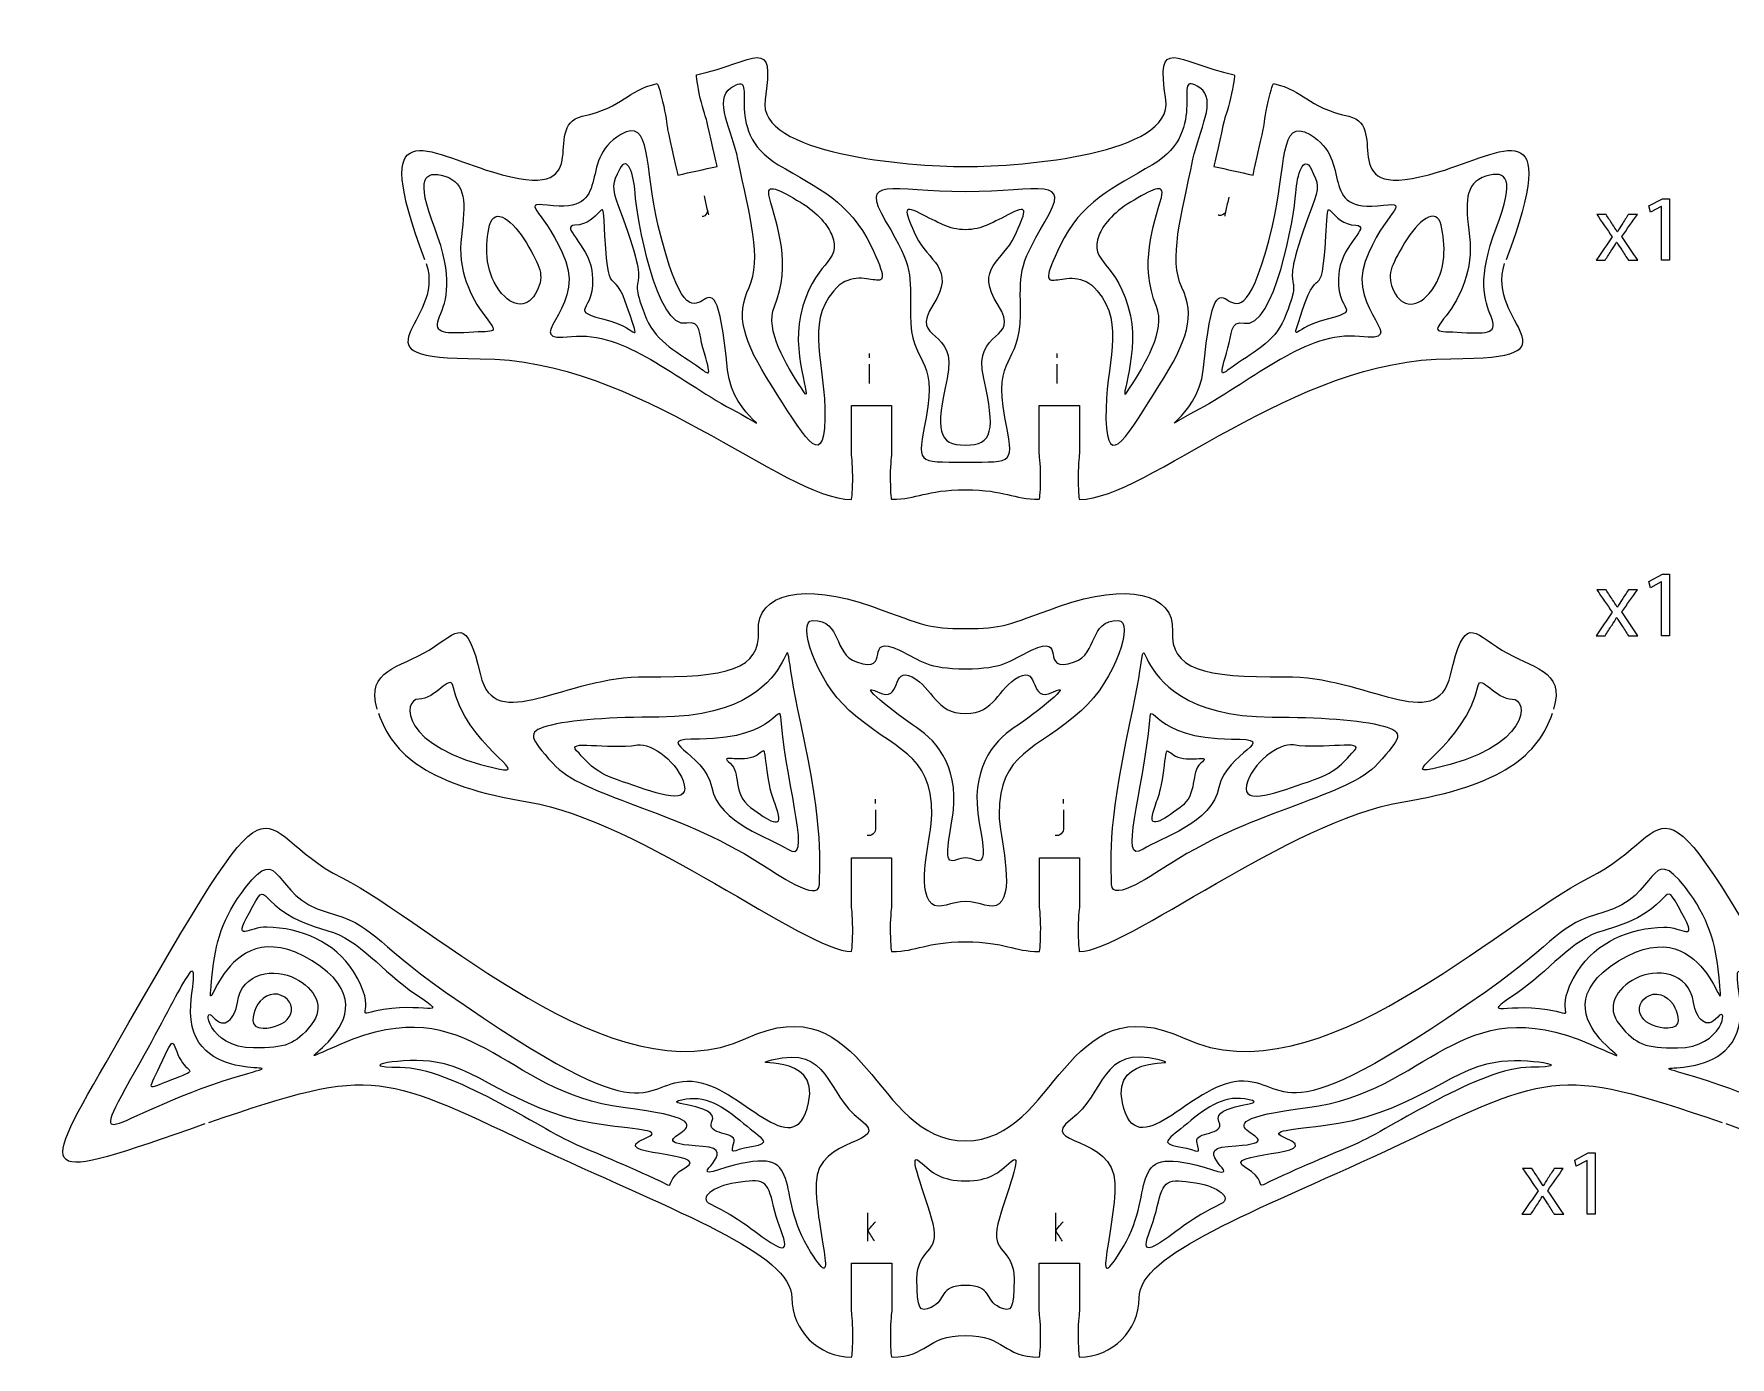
# Model space of a CAD drawing. Extents: x 0 to 1000, y 0 to 600.
# Drawn here: x 483.8 to 610.3, y 292.9 to 391.6 of the extents above; entities that cross this region are included whole.
import ezdxf

# ---------------------------------------------------------------- set-up
doc = ezdxf.new("R2010")
doc.units = 0
doc.header["$MEASUREMENT"] = 0
doc.layers.add('DEFAULT', color=7, linetype='CONTINUOUS')

msp = doc.modelspace()

# ---------------------------------------------------------------- linework, layer by layer
at = {"layer": 'DEFAULT', "color": 250}
for points in [[(605.22, 378.69), (605.2, 378.69), (604.4, 378.26), (604.28, 378.73), (605.29, 379.27), (605.82, 379.27), (605.82, 374.68), (605.22, 374.68)], [(605.22, 350.69), (605.2, 350.69), (604.4, 350.26), (604.28, 350.73), (605.29, 351.27), (605.82, 351.27), (605.82, 346.68), (605.22, 346.68)], [(599.68, 307.53), (599.67, 307.53), (598.87, 307.1), (598.75, 307.57), (599.75, 308.11), (600.28, 308.11), (600.28, 303.52), (599.68, 303.52)]]:
    msp.add_lwpolyline(points, close=True, dxfattribs=at)
for points in [[(546.15, 367.4), (546.15, 367.73)], [(546.15, 365.49), (546.15, 366.94)], [(560.16, 367.4), (560.16, 367.73)], [(560.16, 365.49), (560.16, 366.94)], [(546.61, 334.15), (546.61, 334.48)], [(560.63, 334.15), (560.63, 334.48)], [(546.03, 301.51), (546.03, 303.64)], [(560.04, 301.51), (560.04, 303.64)]]:
    msp.add_lwpolyline(points, dxfattribs=at)
at = {"layer": 'DEFAULT', "color": 1}
for points, knots in [([(512.99, 374.71), (508.75, 386), (513.15, 382.75), (518.02, 381.27), (526.19, 378.78), (521.49, 384.7), (524.72, 385.42), (527.96, 386.15), (527.94, 387.32), (530.32, 387.86), (530.38, 387.86), (530.59, 387.11), (530.8, 386.17), (531.01, 385.22), (531.05, 384.61), (531.09, 384.44), (531.28, 383.59), (531.85, 381.03), (531.85, 381.03), (532.82, 381.25), (533.8, 381.46), (534.78, 381.68), (534.78, 381.68), (534.21, 384.24), (534.01, 385.09), (533.97, 385.26), (533.75, 385.84), (533.53, 386.78), (533.32, 387.73), (533.2, 388.5), (533.25, 388.51), (537.73, 389.51), (539.11, 391.56), (538.36, 386.64), (537.75, 382.61), (548.98, 381.67), (553.31, 381.67), (557.63, 381.67), (568.86, 382.61), (568.25, 386.64), (567.5, 391.56), (568.89, 389.51), (573.36, 388.51), (573.42, 388.5), (573.29, 387.73), (573.08, 386.78), (572.87, 385.84), (572.64, 385.26), (572.6, 385.09), (572.41, 384.24), (571.84, 381.68), (571.84, 381.68), (572.81, 381.46), (573.79, 381.25), (574.76, 381.03), (574.76, 381.03), (575.33, 383.59), (575.52, 384.44), (575.57, 384.61), (575.6, 385.22), (575.81, 386.17), (576.02, 387.11), (576.23, 387.86), (576.29, 387.86), (578.67, 387.32), (578.66, 386.15), (581.9, 385.42), (585.13, 384.7), (580.42, 378.78), (588.6, 381.27), (593.46, 382.75), (597.86, 386), (593.63, 374.71)], [0, 0, 0, 0, 1, 1, 1, 2, 2, 2, 3, 3, 3, 4, 4, 4, 5, 5, 5, 6, 6, 6, 14.501506, 14.501506, 14.501506, 15.501506, 15.501506, 15.501506, 16.501506, 16.501506, 16.501506, 17.501506, 17.501506, 17.501506, 18.501506, 18.501506, 18.501506, 19.501506, 19.501506, 19.501506, 20.501506, 20.501506, 20.501506, 21.501506, 21.501506, 21.501506, 22.501506, 22.501506, 22.501506, 23.501506, 23.501506, 23.501506, 24.501506, 24.501506, 24.501506, 32.993249, 32.993249, 32.993249, 33.993249, 33.993249, 33.993249, 34.993249, 34.993249, 34.993249, 35.993249, 35.993249, 35.993249, 36.993249, 36.993249, 36.993249, 37.993249, 37.993249, 37.993249, 38.993249, 38.993249, 38.993249, 38.993249]), ([(513.09, 374.43), (514.6, 369.95), (506.92, 367.34), (517.1, 367.34), (528.89, 367.35), (539.74, 356.84), (544.8, 356.84), (544.85, 356.84), (544.9, 357.63), (544.9, 358.59), (544.9, 359.56), (544.8, 360.17), (544.8, 360.34), (544.8, 361.22), (544.8, 363.84), (544.8, 363.84), (545.8, 363.84), (546.8, 363.84), (547.8, 363.84), (547.8, 362.68), (547.8, 361.51), (547.8, 360.34), (547.8, 360.17), (547.7, 359.56), (547.7, 358.59), (547.7, 357.63), (547.74, 356.85), (547.8, 356.85), (549.78, 356.85), (550.27, 357.56), (553.3, 357.56), (556.34, 357.56), (556.83, 356.85), (558.81, 356.85), (558.87, 356.85), (558.91, 357.63), (558.91, 358.59), (558.91, 359.56), (558.81, 360.17), (558.81, 360.34), (558.81, 361.51), (558.81, 362.68), (558.81, 363.84), (559.81, 363.84), (560.81, 363.84), (561.81, 363.84), (561.81, 362.68), (561.81, 361.51), (561.81, 360.34), (561.81, 360.17), (561.72, 359.56), (561.71, 358.59), (561.71, 357.63), (561.76, 356.84), (561.81, 356.84), (566.87, 356.84), (577.72, 367.35), (589.51, 367.34), (599.69, 367.34), (592.01, 369.95), (593.52, 374.43)], [0, 0, 0, 0, 1, 1, 1, 2, 2, 2, 3, 3, 3, 4, 4, 4, 5, 5, 5, 13.49, 13.49, 13.49, 23.41, 23.41, 23.41, 24.41, 24.41, 24.41, 25.41, 25.41, 25.41, 26.41, 26.41, 26.41, 27.41, 27.41, 27.41, 28.41, 28.41, 28.41, 29.41, 29.41, 29.41, 39.33, 39.33, 39.33, 47.83, 47.83, 47.83, 57.75, 57.75, 57.75, 58.75, 58.75, 58.75, 59.75, 59.75, 59.75, 60.75, 60.75, 60.75, 61.75, 61.75, 61.75, 61.75]), ([(509.44, 341.19), (508.57, 344.2), (511.1, 344.22), (513.3, 345.61), (515.54, 347.02), (516.07, 348.28), (517.13, 343.75), (518.19, 339.21), (523.43, 343.7), (529.49, 343.62), (535.55, 343.54), (538.04, 344.2), (537.87, 347.02), (537.71, 349.84), (541.27, 350.66), (546.3, 348.87), (550.37, 347.42), (550.48, 347.21), (553.31, 347.21), (556.13, 347.21), (556.25, 347.42), (560.32, 348.87), (565.35, 350.66), (568.92, 349.84), (568.75, 347.02), (568.58, 344.2), (571.07, 343.54), (577.13, 343.62), (583.19, 343.7), (588.43, 339.21), (589.49, 343.75), (590.55, 348.28), (591.08, 347.02), (593.32, 345.61), (595.52, 344.22), (598.06, 344.2), (597.18, 341.19)], [0, 0, 0, 0, 1, 1, 1, 2, 2, 2, 3, 3, 3, 4, 4, 4, 5, 5, 5, 6, 6, 6, 7, 7, 7, 8, 8, 8, 9, 9, 9, 10, 10, 10, 11, 11, 11, 12, 12, 12, 12]), ([(509.53, 340.9), (510.56, 337.82), (513.23, 335.49), (520.77, 334.26), (529.07, 332.91), (541.4, 323.12), (544.8, 323.12), (544.85, 323.12), (544.9, 323.9), (544.9, 324.87), (544.9, 325.84), (544.8, 326.45), (544.8, 326.62), (544.8, 327.79), (544.8, 328.96), (544.8, 330.12), (545.8, 330.12), (546.8, 330.12), (547.8, 330.12), (547.8, 328.96), (547.8, 327.79), (547.8, 326.62), (547.8, 326.45), (547.7, 325.84), (547.7, 324.87), (547.7, 323.9), (547.75, 323.12), (547.8, 323.12), (549.78, 323.12), (550.26, 323.84), (553.31, 323.84), (556.35, 323.84), (556.84, 323.12), (558.82, 323.12), (558.87, 323.12), (558.92, 323.9), (558.92, 324.87), (558.92, 325.84), (558.82, 326.45), (558.82, 326.62), (558.82, 327.79), (558.82, 328.96), (558.82, 330.12), (559.82, 330.12), (560.82, 330.12), (561.82, 330.12), (561.82, 328.96), (561.82, 327.79), (561.82, 326.62), (561.82, 326.45), (561.72, 325.84), (561.72, 324.87), (561.72, 323.9), (561.76, 323.12), (561.82, 323.12), (565.22, 323.12), (577.55, 332.91), (585.85, 334.26), (593.39, 335.49), (596.06, 337.82), (597.09, 340.9)], [0, 0, 0, 0, 1, 1, 1, 2, 2, 2, 3, 3, 3, 4, 4, 4, 13.93, 13.93, 13.93, 22.43, 22.43, 22.43, 32.36, 32.36, 32.36, 33.36, 33.36, 33.36, 34.36, 34.36, 34.36, 35.36, 35.36, 35.36, 36.36, 36.36, 36.36, 37.36, 37.36, 37.36, 38.36, 38.36, 38.36, 48.29, 48.29, 48.29, 56.79, 56.79, 56.79, 66.72, 66.72, 66.72, 67.72, 67.72, 67.72, 68.72, 68.72, 68.72, 69.72, 69.72, 69.72, 70.72, 70.72, 70.72, 70.72]), ([(496.58, 310.26), (483.83, 305.82), (483.99, 305.77), (489.73, 315.76), (502.9, 338.71), (499.51, 332.27), (506.81, 328.61), (513.55, 325.24), (527.08, 312.03), (536.93, 316.63), (545.96, 320.85), (546.43, 309), (553.31, 309), (560.19, 309), (560.66, 320.85), (569.68, 316.63), (579.54, 312.03), (593.08, 325.24), (599.81, 328.61), (607.11, 332.27), (603.72, 338.71), (616.9, 315.76), (622.63, 305.77), (622.79, 305.82), (610.04, 310.26)], [0, 0, 0, 0, 1, 1, 1, 2, 2, 2, 3, 3, 3, 4, 4, 4, 5, 5, 5, 6, 6, 6, 7, 7, 7, 8, 8, 8, 8]), ([(496.87, 310.36), (509.51, 314.76), (509.74, 313.96), (521.99, 308.24), (531.75, 303.68), (540.36, 300.59), (540.36, 297.29), (540.36, 294.85), (542.35, 292.87), (544.81, 292.87), (544.86, 292.87), (544.91, 293.65), (544.91, 294.62), (544.91, 295.59), (544.81, 296.2), (544.81, 296.37), (544.81, 297.54), (544.81, 298.7), (544.81, 299.87), (545.81, 299.87), (546.81, 299.87), (547.81, 299.87), (547.81, 298.7), (547.81, 297.54), (547.81, 296.37), (547.81, 296.2), (547.71, 295.59), (547.71, 294.62), (547.71, 293.65), (547.75, 292.87), (547.81, 292.87), (550.56, 292.87), (550.27, 294.47), (553.31, 294.47), (556.35, 294.47), (556.06, 292.87), (558.81, 292.87), (558.87, 292.87), (558.91, 293.65), (558.91, 294.62), (558.91, 295.59), (558.81, 296.2), (558.81, 296.37), (558.81, 297.54), (558.81, 298.7), (558.81, 299.87), (559.81, 299.87), (560.81, 299.87), (561.81, 299.87), (561.81, 298.7), (561.81, 297.54), (561.81, 296.37), (561.81, 296.2), (561.71, 295.59), (561.71, 294.62), (561.71, 293.65), (561.76, 292.87), (561.81, 292.87), (564.27, 292.87), (566.26, 294.85), (566.26, 297.29), (566.26, 300.59), (574.87, 303.68), (584.63, 308.24), (596.88, 313.96), (597.11, 314.76), (609.75, 310.36)], [0, 0, 0, 0, 1, 1, 1, 2, 2, 2, 3, 3, 3, 4, 4, 4, 5, 5, 5, 14.92, 14.92, 14.92, 23.43, 23.43, 23.43, 33.35, 33.35, 33.35, 34.35, 34.35, 34.35, 35.35, 35.35, 35.35, 36.35, 36.35, 36.35, 37.35, 37.35, 37.35, 38.35, 38.35, 38.35, 39.35, 39.35, 39.35, 49.27, 49.27, 49.27, 57.78, 57.78, 57.78, 67.7, 67.7, 67.7, 68.7, 68.7, 68.7, 69.7, 69.7, 69.7, 70.7, 70.7, 70.7, 71.7, 71.7, 71.7, 72.7, 72.7, 72.7, 72.7])]:
    msp.add_open_spline(points, degree=3, knots=knots, dxfattribs=at)
at = {"layer": 'DEFAULT', "color": 5}
for points, knots in [([(536.34, 382.21), (537.21, 377.98), (538.16, 374.73), (537.17, 372.66), (536.17, 370.58), (536.67, 368.74), (538.87, 365.31), (541.07, 361.87), (542.75, 358.71), (542.82, 362.86), (542.9, 367.02), (541.32, 369.84), (543.48, 372.41), (545.64, 374.98), (548.6, 370.85), (546.24, 375.79), (544.71, 378.99), (542.31, 380.08), (539.35, 381.81), (534.92, 384.39), (538.16, 389.09), (535.82, 387.54), (534.5, 386.66), (535.89, 384.38), (536.34, 382.21)], [0, 0, 0, 0, 1, 1, 1, 2, 2, 2, 3, 3, 3, 4, 4, 4, 5, 5, 5, 6, 6, 6, 7, 7, 7, 8, 8, 8, 8]), ([(570.28, 382.21), (569.4, 377.98), (568.45, 374.73), (569.45, 372.66), (570.44, 370.58), (569.94, 368.74), (567.74, 365.31), (565.54, 361.87), (563.87, 358.71), (563.79, 362.86), (563.72, 367.02), (565.3, 369.84), (563.14, 372.41), (560.98, 374.98), (558.01, 370.85), (560.37, 375.79), (561.9, 378.99), (564.3, 380.08), (567.27, 381.81), (571.7, 384.39), (568.45, 389.09), (570.79, 387.54), (572.11, 386.66), (570.73, 384.38), (570.28, 382.21)], [0, 0, 0, 0, 1, 1, 1, 2, 2, 2, 3, 3, 3, 4, 4, 4, 5, 5, 5, 6, 6, 6, 7, 7, 7, 8, 8, 8, 8]), ([(535.57, 366.49), (535.94, 362.85), (540.05, 361.33), (535.88, 363.57), (531.71, 365.81), (527.91, 369.42), (523.93, 368.99), (519.94, 368.55), (524.86, 370.92), (523.49, 374.6), (522.12, 378.27), (519.94, 379.05), (522.13, 378.78), (527.22, 378.15), (524.24, 382.13), (527.6, 384.06), (529.94, 385.41), (529.33, 381.66), (530.4, 377.24), (533.5, 364.48), (534.32, 378.72), (535.57, 366.49)], [0, 0, 0, 0, 1, 1, 1, 2, 2, 2, 3, 3, 3, 4, 4, 4, 5, 5, 5, 6, 6, 6, 7, 7, 7, 7]), ([(571.04, 366.49), (570.67, 362.85), (566.56, 361.33), (570.73, 363.57), (574.9, 365.81), (578.7, 369.42), (582.69, 368.99), (586.67, 368.55), (581.76, 370.92), (583.13, 374.6), (584.5, 378.27), (586.67, 379.05), (584.49, 378.78), (579.39, 378.15), (582.37, 382.13), (579.01, 384.06), (576.67, 385.41), (577.28, 381.66), (576.21, 377.24), (573.12, 364.48), (572.3, 378.72), (571.04, 366.49)], [0, 0, 0, 0, 1, 1, 1, 2, 2, 2, 3, 3, 3, 4, 4, 4, 5, 5, 5, 6, 6, 6, 7, 7, 7, 7]), ([(514.48, 380.95), (512.93, 381.42), (512.29, 380.81), (513.72, 377.08), (515.15, 373.34), (514.59, 371.66), (514.09, 370.48), (513.59, 369.3), (514.22, 369.17), (516.27, 369.3), (518.33, 369.42), (518.51, 369.17), (517.45, 370.54), (516.4, 371.91), (515.4, 373.97), (515.71, 376.46), (516.02, 378.95), (516.1, 380.45), (514.48, 380.95)], [0, 0, 0, 0, 1, 1, 1, 2, 2, 2, 3, 3, 3, 4, 4, 4, 5, 5, 5, 6, 6, 6, 6]), ([(553.31, 379.79), (558.9, 379.79), (561.31, 381.04), (559.24, 377.56), (557.16, 374.07), (557.41, 373.74), (557.41, 370.59), (557.41, 366.83), (555.33, 367.63), (556.25, 362.95), (556.93, 359.44), (557.01, 359.63), (553.31, 359.63), (549.61, 359.63), (549.68, 359.44), (550.37, 362.95), (551.28, 367.63), (549.2, 366.83), (549.2, 370.59), (549.2, 373.74), (549.45, 374.07), (547.38, 377.56), (545.3, 381.04), (547.71, 379.79), (553.31, 379.79)], [0, 0, 0, 0, 1, 1, 1, 2, 2, 2, 3, 3, 3, 4, 4, 4, 5, 5, 5, 6, 6, 6, 7, 7, 7, 8, 8, 8, 8]), ([(592.13, 380.95), (593.68, 381.42), (594.33, 380.81), (592.9, 377.08), (591.46, 373.34), (592.02, 371.66), (592.52, 370.48), (593.02, 369.3), (592.4, 369.17), (590.34, 369.3), (588.29, 369.42), (588.1, 369.17), (589.16, 370.54), (590.22, 371.91), (591.21, 373.97), (590.9, 376.46), (590.59, 378.95), (590.51, 380.45), (592.13, 380.95)], [0, 0, 0, 0, 1, 1, 1, 2, 2, 2, 3, 3, 3, 4, 4, 4, 5, 5, 5, 6, 6, 6, 6]), ([(541.03, 340.15), (542.82, 332), (542.41, 329.57), (542.41, 328.11), (542.41, 326.71), (539.15, 328.96), (538, 329.69), (531.57, 333.8), (524.77, 334.64), (522.52, 337.16), (520.82, 339.07), (520.55, 339.48), (522.11, 339.93), (523.78, 340.41), (527.04, 340.61), (530.44, 340.61), (543.4, 340.61), (538.5, 351.69), (541.03, 340.15)], [0, 0, 0, 0, 1, 1, 1, 2, 2, 2, 3, 3, 3, 4, 4, 4, 5, 5, 5, 6, 6, 6, 6]), ([(565.58, 340.15), (563.8, 332), (564.21, 329.57), (564.21, 328.11), (564.21, 326.71), (567.47, 328.96), (568.62, 329.69), (575.05, 333.8), (581.85, 334.64), (584.1, 337.16), (585.8, 339.07), (586.06, 339.48), (584.5, 339.93), (582.83, 340.41), (579.57, 340.61), (576.18, 340.61), (563.22, 340.61), (568.12, 351.69), (565.58, 340.15)], [0, 0, 0, 0, 1, 1, 1, 2, 2, 2, 3, 3, 3, 4, 4, 4, 5, 5, 5, 6, 6, 6, 6]), ([(553.31, 326.84), (554.34, 326.84), (555.31, 326.23), (555.82, 326.67), (557.04, 327.72), (555.82, 331.73), (555.82, 333.34), (555.82, 338.04), (558.59, 338.06), (561.97, 341.11), (564.51, 343.39), (565.92, 347.81), (564.71, 347.81), (562.45, 347.81), (563.24, 345.34), (561.43, 344.72), (558.65, 343.76), (561.04, 346.93), (558.24, 345.59), (556.59, 344.8), (556.15, 344.21), (553.31, 344.21), (550.46, 344.21), (550.03, 344.8), (548.38, 345.59), (545.57, 346.93), (547.96, 343.76), (545.18, 344.72), (543.38, 345.34), (544.17, 347.81), (541.9, 347.81), (540.7, 347.81), (542.11, 343.39), (544.64, 341.11), (548.02, 338.06), (550.8, 338.04), (550.8, 333.34), (550.8, 331.73), (549.57, 327.72), (550.8, 326.67), (551.31, 326.23), (552.28, 326.84), (553.31, 326.84)], [1, 1, 1, 1, 2, 2, 2, 3, 3, 3, 4, 4, 4, 5, 5, 5, 6, 6, 6, 7, 7, 7, 8, 8, 8, 9, 9, 9, 10, 10, 10, 11, 11, 11, 12, 12, 12, 13, 13, 13, 14, 14, 14, 15, 15, 15, 15]), ([(518.45, 336.75), (511.04, 338.33), (511.3, 341.95), (512.53, 341.95), (513.77, 341.95), (514.88, 343.82), (515.07, 342.97), (516.03, 338.49), (521.11, 336.18), (518.45, 336.75)], [0, 0, 0, 0, 1, 1, 1, 2, 2, 2, 3, 3, 3, 3]), ([(588.16, 336.75), (595.57, 338.33), (595.32, 341.95), (594.09, 341.95), (592.84, 341.95), (591.73, 343.82), (591.55, 342.97), (590.59, 338.49), (585.51, 336.18), (588.16, 336.75)], [0, 0, 0, 0, 1, 1, 1, 2, 2, 2, 3, 3, 3, 3]), ([(506.72, 316.21), (516.52, 320.47), (518.77, 312.59), (527.79, 311.48), (538.25, 310.2), (527.14, 308.98), (533.71, 308.58), (536.69, 308.39), (532.32, 306.02), (534.89, 306.84), (541.71, 309.01), (538.94, 305.47), (541.53, 301.11), (544.13, 296.75), (542.11, 302.23), (542.17, 305.84), (542.23, 309.45), (548, 308.7), (545.47, 310.57), (542.85, 312.51), (543.23, 316.19), (538.87, 315.03), (536.69, 314.45), (542.49, 315.71), (541.61, 311.84), (540.51, 306.96), (536.52, 313.24), (532.92, 313.44), (528.88, 313.65), (530.61, 308.79), (514.53, 320.1), (508.87, 324.08), (509.27, 325.09), (505.69, 326.05), (501.52, 327.18), (502.36, 331.42), (499.61, 327.89), (497.88, 325.68), (497.35, 323.7), (497.12, 321.38), (496.58, 315.93), (497.58, 326.74), (504.59, 322.42), (511.82, 317.97), (500.37, 313.45), (506.72, 316.21)], [1, 1, 1, 1, 2, 2, 2, 3, 3, 3, 4, 4, 4, 5, 5, 5, 6, 6, 6, 7, 7, 7, 8, 8, 8, 9, 9, 9, 10, 10, 10, 11, 11, 11, 12, 12, 12, 13, 13, 13, 14, 14, 14, 15, 15, 15, 16, 16, 16, 16]), ([(599.9, 316.21), (590.1, 320.47), (587.86, 312.59), (578.83, 311.48), (568.37, 310.2), (579.48, 308.98), (572.91, 308.58), (569.93, 308.39), (574.31, 306.02), (571.73, 306.84), (564.91, 309.01), (567.69, 305.47), (565.09, 301.11), (562.5, 296.75), (564.51, 302.23), (564.45, 305.84), (564.39, 309.45), (558.62, 308.7), (561.15, 310.57), (563.77, 312.51), (563.39, 316.19), (567.75, 315.03), (569.93, 314.45), (564.14, 315.71), (565.01, 311.84), (566.11, 306.96), (570.1, 313.24), (573.7, 313.44), (577.74, 313.65), (576.01, 308.79), (592.09, 320.1), (597.75, 324.08), (597.35, 325.09), (600.93, 326.05), (605.1, 327.18), (604.26, 331.42), (607.01, 327.89), (608.74, 325.68), (609.27, 323.7), (609.5, 321.38), (610.04, 315.93), (609.04, 326.74), (602.03, 322.42), (594.8, 317.97), (606.25, 313.45), (599.9, 316.21)], [1, 1, 1, 1, 2, 2, 2, 3, 3, 3, 4, 4, 4, 5, 5, 5, 6, 6, 6, 7, 7, 7, 8, 8, 8, 9, 9, 9, 10, 10, 10, 11, 11, 11, 12, 12, 12, 13, 13, 13, 14, 14, 14, 15, 15, 15, 16, 16, 16, 16]), ([(499.78, 314.03), (489.54, 311.12), (487.2, 306.79), (491.73, 314.83), (494.98, 320.6), (496.2, 323.94), (495.59, 319.81), (494.51, 312.59), (503.96, 315.21), (499.78, 314.03)], [0, 0, 0, 0, 1, 1, 1, 2, 2, 2, 3, 3, 3, 3]), ([(606.84, 314.03), (617.08, 311.12), (619.42, 306.79), (614.9, 314.83), (611.64, 320.6), (610.42, 323.94), (611.04, 319.81), (612.11, 312.59), (602.66, 315.21), (606.84, 314.03)], [0, 0, 0, 0, 1, 1, 1, 2, 2, 2, 3, 3, 3, 3])]:
    msp.add_open_spline(points, degree=3, knots=knots, dxfattribs=at)
at = {"layer": 'DEFAULT', "color": 3}
for points, knots in [([(527.44, 378.68), (526.88, 380.18), (526.96, 380.37), (527.52, 381.49), (528.08, 382.61), (528.58, 381.09), (528.67, 379.7), (528.78, 377.93), (530.25, 369.51), (532.52, 369.99), (533.6, 370.22), (533.43, 369.13), (533.72, 368.14), (534.41, 365.85), (534.25, 366.11), (533.49, 366.66), (532.02, 367.73), (530.23, 368.58), (529.53, 370.29), (527.68, 374.81), (530.41, 370.84), (527.44, 378.68)], [0, 0, 0, 0, 1, 1, 1, 2, 2, 2, 3, 3, 3, 4, 4, 4, 5, 5, 5, 6, 6, 6, 7, 7, 7, 7]), ([(579.17, 378.68), (579.74, 380.18), (579.65, 380.37), (579.09, 381.49), (578.53, 382.61), (578.04, 381.09), (577.95, 379.7), (577.83, 377.93), (576.36, 369.51), (574.09, 369.99), (573.02, 370.22), (573.19, 369.13), (572.89, 368.14), (572.2, 365.85), (572.36, 366.11), (573.12, 366.66), (574.59, 367.73), (576.38, 368.58), (577.08, 370.29), (578.93, 374.81), (576.2, 370.84), (579.17, 378.68)], [0, 0, 0, 0, 1, 1, 1, 2, 2, 2, 3, 3, 3, 4, 4, 4, 5, 5, 5, 6, 6, 6, 7, 7, 7, 7]), ([(526.35, 377.65), (526.71, 370.82), (526.92, 374.84), (528.16, 370.98), (529.06, 368.2), (528.84, 369.57), (526.86, 370.13), (523.14, 371.17), (525.94, 370.45), (525.43, 373.93), (525.14, 375.9), (523.04, 377.22), (524.18, 377.29), (526.12, 377.41), (526.25, 379.6), (526.35, 377.65)], [0, 0, 0, 0, 1, 1, 1, 2, 2, 2, 3, 3, 3, 4, 4, 4, 5, 5, 5, 5]), ([(538.69, 379.37), (539.26, 377.26), (540.36, 374.37), (539.06, 371.23), (538.32, 369.46), (539.97, 366.87), (541.07, 365.13), (542.19, 363.35), (540.3, 367.34), (541, 370.54), (541.92, 374.73), (544.19, 374.43), (543.33, 376.58), (543.09, 377.2), (542.31, 378.24), (541, 379.01), (539.47, 379.9), (538.37, 380.57), (538.69, 379.37)], [0, 0, 0, 0, 1, 1, 1, 2, 2, 2, 3, 3, 3, 4, 4, 4, 5, 5, 5, 6, 6, 6, 6]), ([(567.92, 379.37), (567.35, 377.26), (566.25, 374.37), (567.56, 371.23), (568.29, 369.46), (566.65, 366.87), (565.55, 365.13), (564.43, 363.35), (566.31, 367.34), (565.61, 370.54), (564.7, 374.73), (562.42, 374.43), (563.28, 376.58), (563.53, 377.2), (564.3, 378.24), (565.61, 379.01), (567.15, 379.9), (568.24, 380.57), (567.92, 379.37)], [0, 0, 0, 0, 1, 1, 1, 2, 2, 2, 3, 3, 3, 4, 4, 4, 5, 5, 5, 6, 6, 6, 6]), ([(580.26, 377.65), (579.9, 370.82), (579.7, 374.84), (578.45, 370.98), (577.55, 368.2), (577.77, 369.57), (579.76, 370.13), (583.48, 371.17), (580.68, 370.45), (581.19, 373.93), (581.48, 375.9), (583.58, 377.22), (582.43, 377.29), (580.5, 377.41), (580.37, 379.6), (580.26, 377.65)], [0, 0, 0, 0, 1, 1, 1, 2, 2, 2, 3, 3, 3, 4, 4, 4, 5, 5, 5, 5]), ([(520.56, 375.97), (519.59, 377.65), (518.17, 378.72), (517.82, 377.3), (517.48, 375.89), (517.43, 373.93), (518.51, 372.47), (519.58, 371), (520.75, 371.15), (521.34, 372.37), (521.93, 373.59), (521.59, 374.2), (520.56, 375.97)], [0, 0, 0, 0, 1, 1, 1, 2, 2, 2, 3, 3, 3, 4, 4, 4, 4]), ([(553.31, 376.96), (554.55, 376.96), (555.36, 377.52), (556.73, 378.2), (558.09, 378.88), (557.78, 378.26), (556.97, 376.46), (556.16, 374.65), (553.94, 374.11), (555.74, 371.33), (557.53, 368.55), (553.8, 369.72), (554.67, 365.87), (555.54, 362.01), (555.37, 360.89), (553.31, 360.89), (551.25, 360.89), (551.07, 362.01), (551.94, 365.87), (552.82, 369.72), (549.08, 368.55), (550.88, 371.33), (552.68, 374.11), (550.45, 374.65), (549.64, 376.46), (548.83, 378.26), (548.52, 378.88), (549.89, 378.2), (551.26, 377.52), (552.07, 376.96), (553.31, 376.96)], [1, 1, 1, 1, 2, 2, 2, 3, 3, 3, 4, 4, 4, 5, 5, 5, 6, 6, 6, 7, 7, 7, 8, 8, 8, 9, 9, 9, 10, 10, 10, 11, 11, 11, 11]), ([(586.06, 375.97), (587.03, 377.65), (588.45, 378.72), (588.79, 377.3), (589.13, 375.89), (589.18, 373.93), (588.11, 372.47), (587.03, 371), (585.86, 371.15), (585.27, 372.37), (584.69, 373.59), (585.03, 374.2), (586.06, 375.97)], [0, 0, 0, 0, 1, 1, 1, 2, 2, 2, 3, 3, 3, 4, 4, 4, 4]), ([(553.31, 330.11), (554.27, 330.11), (555.08, 328.78), (554.34, 332.72), (553.59, 336.66), (555.37, 338.78), (556.95, 339.82), (558.53, 340.86), (561.64, 343.35), (559.82, 342.47), (557.99, 341.6), (558.9, 344.43), (557.28, 343.6), (555.67, 342.77), (555.58, 340.87), (553.31, 340.87), (551.03, 340.87), (550.95, 342.77), (549.33, 343.6), (547.71, 344.43), (548.63, 341.6), (546.8, 342.47), (544.97, 343.35), (548.09, 340.86), (549.66, 339.82), (551.24, 338.78), (553.02, 336.66), (552.28, 332.72), (551.53, 328.78), (552.35, 330.11), (553.31, 330.11)], [1, 1, 1, 1, 2, 2, 2, 3, 3, 3, 4, 4, 4, 5, 5, 5, 6, 6, 6, 7, 7, 7, 8, 8, 8, 9, 9, 9, 10, 10, 10, 11, 11, 11, 11]), ([(539.56, 340.37), (540.05, 334.92), (541.92, 329.51), (540.05, 330.75), (538.8, 331.59), (534.89, 332.68), (534.39, 335.36), (533.89, 338.03), (529.59, 338.97), (533.46, 338.97), (539.43, 338.97), (539.41, 342.05), (539.56, 340.37)], [0, 0, 0, 0, 1, 1, 1, 2, 2, 2, 3, 3, 3, 4, 4, 4, 4]), ([(567.06, 340.37), (566.56, 334.92), (564.69, 329.51), (566.56, 330.75), (567.81, 331.59), (571.73, 332.68), (572.22, 335.36), (572.72, 338.03), (577.02, 338.97), (573.16, 338.97), (567.18, 338.97), (567.21, 342.05), (567.06, 340.37)], [0, 0, 0, 0, 1, 1, 1, 2, 2, 2, 3, 3, 3, 4, 4, 4, 4]), ([(524.3, 338.1), (525.34, 337.02), (525.55, 336.53), (527.73, 335.79), (529.91, 335.05), (532.71, 333.92), (532.34, 335.54), (531.96, 337.16), (529.9, 338.7), (528.85, 338.53), (526.55, 338.16), (523.48, 338.95), (524.3, 338.1)], [0, 0, 0, 0, 1, 1, 1, 2, 2, 2, 3, 3, 3, 4, 4, 4, 4]), ([(538.47, 337.01), (538.75, 334.75), (538.9, 334.83), (539.31, 333.52), (539.71, 332.21), (538.65, 332.84), (537.28, 333.87), (535.92, 334.89), (536.57, 336.48), (535.76, 337.16), (534.95, 337.85), (536.1, 337.29), (537.25, 337.57), (538.4, 337.85), (538.24, 338.82), (538.47, 337.01)], [0, 0, 0, 0, 1, 1, 1, 2, 2, 2, 3, 3, 3, 4, 4, 4, 5, 5, 5, 5]), ([(568.15, 337.01), (567.86, 334.75), (567.71, 334.83), (567.31, 333.52), (566.9, 332.21), (567.96, 332.84), (569.33, 333.87), (570.7, 334.89), (570.05, 336.48), (570.86, 337.16), (571.66, 337.85), (570.51, 337.29), (569.36, 337.57), (568.21, 337.85), (568.38, 338.82), (568.15, 337.01)], [0, 0, 0, 0, 1, 1, 1, 2, 2, 2, 3, 3, 3, 4, 4, 4, 5, 5, 5, 5]), ([(582.31, 338.1), (581.27, 337.02), (581.07, 336.53), (578.89, 335.79), (576.71, 335.05), (573.91, 333.92), (574.28, 335.54), (574.65, 337.16), (576.72, 338.7), (577.77, 338.53), (580.07, 338.16), (583.13, 338.95), (582.31, 338.1)], [0, 0, 0, 0, 1, 1, 1, 2, 2, 2, 3, 3, 3, 4, 4, 4, 4]), ([(499.87, 325.98), (498.63, 323.71), (499.87, 324.97), (501.21, 324.94), (503.73, 324.89), (506.29, 323.82), (507.66, 321.64), (509.61, 318.52), (507.59, 318.28), (509.26, 318.67), (512.75, 319.48), (515.2, 317.98), (512.29, 319.94), (509.77, 321.64), (508.11, 324.04), (505.75, 324.67), (499.91, 326.23), (501.62, 329.17), (499.87, 325.98)], [0, 0, 0, 0, 1, 1, 1, 2, 2, 2, 3, 3, 3, 4, 4, 4, 5, 5, 5, 6, 6, 6, 6]), ([(606.75, 325.98), (608, 323.71), (606.75, 324.97), (605.41, 324.94), (602.89, 324.89), (600.33, 323.82), (598.96, 321.64), (597.01, 318.52), (599.03, 318.28), (597.36, 318.67), (593.87, 319.48), (591.42, 317.98), (594.33, 319.94), (596.85, 321.64), (598.51, 324.04), (600.87, 324.67), (606.71, 326.23), (605, 329.17), (606.75, 325.98)], [0, 0, 0, 0, 1, 1, 1, 2, 2, 2, 3, 3, 3, 4, 4, 4, 5, 5, 5, 6, 6, 6, 6]), ([(500.21, 315.93), (502.61, 315.93), (503.29, 316.16), (504.51, 317.64), (505.6, 318.98), (504.78, 320.34), (503.31, 321.12), (501.83, 321.9), (499.34, 321.62), (499, 319.32), (498.82, 318.1), (498.05, 317.23), (497.2, 318.23), (496.35, 319.22), (496.79, 315.94), (500.21, 315.93)], [0, 0, 0, 0, 1, 1, 1, 2, 2, 2, 3, 3, 3, 4, 4, 4, 5, 5, 5, 5]), ([(606.41, 315.93), (604.01, 315.93), (603.33, 316.16), (602.11, 317.64), (601.02, 318.98), (601.84, 320.34), (603.31, 321.12), (604.79, 321.9), (607.29, 321.62), (607.62, 319.32), (607.8, 318.1), (608.58, 317.23), (609.42, 318.23), (610.27, 319.22), (609.83, 315.94), (606.41, 315.93)], [0, 0, 0, 0, 1, 1, 1, 2, 2, 2, 3, 3, 3, 4, 4, 4, 5, 5, 5, 5]), ([(502.87, 318.24), (502.54, 317.71), (501.68, 317.4), (500.92, 317.4), (499.82, 317.4), (500.17, 318.4), (500.39, 318.93), (500.69, 319.66), (501.58, 320.16), (502.28, 319.85), (503.03, 319.51), (503.24, 318.84), (502.87, 318.24)], [0, 0, 0, 0, 1, 1, 1, 2, 2, 2, 3, 3, 3, 4, 4, 4, 4]), ([(603.75, 318.24), (604.08, 317.71), (604.94, 317.4), (605.7, 317.4), (606.8, 317.4), (606.45, 318.4), (606.23, 318.93), (605.93, 319.66), (605.04, 320.16), (604.34, 319.85), (603.59, 319.51), (603.38, 318.84), (603.75, 318.24)], [0, 0, 0, 0, 1, 1, 1, 2, 2, 2, 3, 3, 3, 4, 4, 4, 4]), ([(494.8, 314.99), (494.04, 316.26), (494.47, 317.27), (493.22, 314.58), (492.31, 312.62), (492.21, 312.8), (493.97, 313.5), (496.21, 314.39), (495.42, 313.95), (494.8, 314.99)], [0, 0, 0, 0, 1, 1, 1, 2, 2, 2, 3, 3, 3, 3]), ([(531.09, 305.72), (528.49, 306.99), (526.01, 307.97), (524.28, 308.73), (521.54, 309.93), (514.95, 314.49), (511.15, 314.49), (507.36, 314.49), (511.5, 315.27), (513.79, 314.88), (517.29, 314.29), (520.33, 310.86), (526.64, 310.14), (529.57, 309.8), (530.67, 309.71), (529.44, 309.2), (526.19, 307.86), (534.59, 308.2), (532.4, 306.99), (531.03, 306.23), (531.49, 305.52), (531.09, 305.72)], [0, 0, 0, 0, 1, 1, 1, 2, 2, 2, 3, 3, 3, 4, 4, 4, 5, 5, 5, 6, 6, 6, 7, 7, 7, 7]), ([(575.53, 305.72), (578.13, 306.99), (580.61, 307.97), (582.35, 308.73), (585.08, 309.93), (591.67, 314.49), (595.47, 314.49), (599.26, 314.49), (595.12, 315.27), (592.84, 314.88), (589.33, 314.29), (586.29, 310.86), (579.98, 310.14), (577.05, 309.8), (575.95, 309.71), (577.18, 309.2), (580.44, 307.86), (572.03, 308.2), (574.22, 306.99), (575.59, 306.23), (575.13, 305.52), (575.53, 305.72)], [0, 0, 0, 0, 1, 1, 1, 2, 2, 2, 3, 3, 3, 4, 4, 4, 5, 5, 5, 6, 6, 6, 7, 7, 7, 7]), ([(536.76, 310.3), (535.22, 311.61), (533.87, 312.47), (532.16, 312.07), (530.45, 311.67), (535, 311.8), (534.4, 310.43), (533.95, 309.4), (536.21, 309.69), (536.05, 308.96), (535.8, 307.8), (535.75, 308.29), (537.36, 308.56), (538.94, 308.83), (538.17, 309.1), (536.76, 310.3)], [0, 0, 0, 0, 1, 1, 1, 2, 2, 2, 3, 3, 3, 4, 4, 4, 5, 5, 5, 5]), ([(569.86, 310.3), (571.4, 311.61), (572.75, 312.47), (574.46, 312.07), (576.17, 311.67), (571.62, 311.8), (572.22, 310.43), (572.67, 309.4), (570.42, 309.69), (570.57, 308.96), (570.82, 307.8), (570.87, 308.29), (569.26, 308.56), (567.69, 308.83), (568.45, 309.1), (569.86, 310.3)], [0, 0, 0, 0, 1, 1, 1, 2, 2, 2, 3, 3, 3, 4, 4, 4, 5, 5, 5, 5]), ([(553.31, 298.22), (555.33, 298.22), (554.74, 297.09), (555.86, 296.58), (556.73, 296.19), (556.94, 296.38), (556.94, 298.69), (556.94, 301), (555.15, 300.57), (555.73, 302.81), (556.31, 305.05), (557.72, 308.33), (556.73, 307.46), (555.73, 306.59), (555.13, 306.02), (553.31, 306.02), (551.49, 306.02), (550.89, 306.59), (549.89, 307.46), (548.9, 308.33), (550.31, 305.05), (550.89, 302.81), (551.47, 300.57), (549.69, 301), (549.69, 298.69), (549.69, 296.38), (549.89, 296.19), (550.76, 296.58), (551.89, 297.09), (551.29, 298.22), (553.31, 298.22)], [1, 1, 1, 1, 2, 2, 2, 3, 3, 3, 4, 4, 4, 5, 5, 5, 6, 6, 6, 7, 7, 7, 8, 8, 8, 9, 9, 9, 10, 10, 10, 11, 11, 11, 11]), ([(534.26, 304.3), (533.4, 304.74), (534.42, 305.59), (536.17, 305.87), (538.25, 306.21), (538.56, 306.09), (539, 304.1), (539.43, 302.1), (540.93, 299.89), (538.38, 301.68), (537.06, 302.61), (536.72, 303.05), (534.26, 304.3)], [0, 0, 0, 0, 1, 1, 1, 2, 2, 2, 3, 3, 3, 4, 4, 4, 4]), ([(572.36, 304.3), (573.23, 304.74), (572.2, 305.59), (570.46, 305.87), (568.37, 306.21), (568.06, 306.09), (567.62, 304.1), (567.19, 302.1), (565.69, 299.89), (568.25, 301.68), (569.56, 302.61), (569.9, 303.05), (572.36, 304.3)], [0, 0, 0, 0, 1, 1, 1, 2, 2, 2, 3, 3, 3, 4, 4, 4, 4])]:
    msp.add_open_spline(points, degree=3, knots=knots, dxfattribs=at)
at = {"layer": 'DEFAULT', "color": 250}
for points, knots in [([(534.06, 378.35), (534.04, 378.14), (533.91, 377.99), (533.74, 377.95), (533.71, 377.95), (533.69, 377.94), (533.67, 377.94)], [0, 0, 0, 0, 1, 1, 1, 2, 2, 2, 2]), ([(533.81, 379.49), (533.88, 379.16), (533.96, 378.84), (534.03, 378.51), (534.07, 378.35), (534.1, 378.2), (534.14, 378.07)], [0, 0, 0, 0, 2.830183, 2.830183, 2.830183, 3.830183, 3.830183, 3.830183, 3.830183]), ([(572.95, 379.39), (572.88, 379.06), (572.8, 378.74), (572.73, 378.41), (572.7, 378.25), (572.67, 378.1), (572.65, 377.97)], [0, 0, 0, 0, 2.830183, 2.830183, 2.830183, 3.830183, 3.830183, 3.830183, 3.830183]), ([(572.7, 378.25), (572.59, 378.07), (572.41, 377.99), (572.23, 378.03), (572.21, 378.03), (572.19, 378.04), (572.16, 378.05)], [0, 0, 0, 0, 1, 1, 1, 2, 2, 2, 2]), ([(601.09, 378.1), (601.25, 377.85), (601.41, 377.61), (601.57, 377.36), (601.7, 377.17), (601.81, 377), (601.92, 376.81), (601.93, 376.81), (601.94, 376.81), (601.94, 376.81), (602.06, 377.01), (602.17, 377.19), (602.28, 377.37), (602.44, 377.61), (602.6, 377.86), (602.76, 378.1), (602.98, 378.1), (603.21, 378.1), (603.43, 378.1), (603.04, 377.55), (602.65, 377), (602.27, 376.45), (602.67, 375.86), (603.07, 375.27), (603.47, 374.68), (603.23, 374.68), (603, 374.68), (602.76, 374.68), (602.59, 374.94), (602.43, 375.19), (602.26, 375.45), (602.13, 375.65), (602.01, 375.84), (601.89, 376.04), (601.89, 376.04), (601.88, 376.04), (601.88, 376.04), (601.77, 375.84), (601.65, 375.66), (601.52, 375.45), (601.35, 375.19), (601.19, 374.94), (601.02, 374.68), (600.8, 374.68), (600.57, 374.68), (600.34, 374.68), (600.74, 375.26), (601.15, 375.84), (601.55, 376.42), (601.17, 376.98), (600.78, 377.54), (600.4, 378.1), (600.63, 378.1), (600.86, 378.1), (601.09, 378.1)], [0, 0, 0, 0, 2.49699, 2.49699, 2.49699, 3.49699, 3.49699, 3.49699, 3.55699, 3.55699, 3.55699, 4.55699, 4.55699, 4.55699, 7.026266, 7.026266, 7.026266, 8.927266, 8.927266, 8.927266, 14.655124, 14.655124, 14.655124, 20.703, 20.703, 20.703, 22.704, 22.704, 22.704, 25.30653, 25.30653, 25.30653, 26.30653, 26.30653, 26.30653, 26.34653, 26.34653, 26.34653, 27.34653, 27.34653, 27.34653, 29.938742, 29.938742, 29.938742, 31.878742, 31.878742, 31.878742, 37.899296, 37.899296, 37.899296, 43.664319, 43.664319, 43.664319, 45.624319, 45.624319, 45.624319, 45.624319]), ([(601.09, 350.1), (601.25, 349.85), (601.41, 349.61), (601.57, 349.36), (601.7, 349.17), (601.81, 349), (601.92, 348.81), (601.93, 348.81), (601.94, 348.81), (601.94, 348.81), (602.06, 349.01), (602.17, 349.19), (602.28, 349.37), (602.44, 349.61), (602.6, 349.86), (602.76, 350.1), (602.98, 350.1), (603.21, 350.1), (603.43, 350.1), (603.04, 349.55), (602.65, 349), (602.27, 348.45), (602.67, 347.86), (603.07, 347.27), (603.47, 346.68), (603.23, 346.68), (603, 346.68), (602.76, 346.68), (602.59, 346.94), (602.43, 347.2), (602.26, 347.45), (602.13, 347.65), (602.01, 347.84), (601.89, 348.04), (601.89, 348.04), (601.88, 348.04), (601.88, 348.04), (601.77, 347.84), (601.65, 347.66), (601.52, 347.45), (601.35, 347.2), (601.19, 346.94), (601.02, 346.68), (600.8, 346.68), (600.57, 346.68), (600.34, 346.68), (600.74, 347.26), (601.15, 347.84), (601.55, 348.43), (601.17, 348.98), (600.78, 349.54), (600.4, 350.1), (600.63, 350.1), (600.86, 350.1), (601.09, 350.1)], [0, 0, 0, 0, 2.49699, 2.49699, 2.49699, 3.49699, 3.49699, 3.49699, 3.55699, 3.55699, 3.55699, 4.55699, 4.55699, 4.55699, 7.026266, 7.026266, 7.026266, 8.927266, 8.927266, 8.927266, 14.655124, 14.655124, 14.655124, 20.703, 20.703, 20.703, 22.704, 22.704, 22.704, 25.30653, 25.30653, 25.30653, 26.30653, 26.30653, 26.30653, 26.34653, 26.34653, 26.34653, 27.34653, 27.34653, 27.34653, 29.938742, 29.938742, 29.938742, 31.878742, 31.878742, 31.878742, 37.899296, 37.899296, 37.899296, 43.664319, 43.664319, 43.664319, 45.624319, 45.624319, 45.624319, 45.624319]), ([(546.61, 333.69), (546.61, 333.27), (546.61, 332.84), (546.61, 332.42), (546.61, 332.17), (546.56, 332.01), (546.43, 331.89), (546.32, 331.78), (546.13, 331.74), (545.98, 331.78)], [0, 0, 0, 0, 3.58, 3.58, 3.58, 4.58, 4.58, 4.58, 5.58, 5.58, 5.58, 5.58]), ([(560.63, 333.69), (560.63, 333.27), (560.63, 332.84), (560.63, 332.42), (560.63, 332.17), (560.58, 332.01), (560.45, 331.89), (560.34, 331.78), (560.15, 331.74), (560, 331.78)], [0, 0, 0, 0, 3.58, 3.58, 3.58, 4.58, 4.58, 4.58, 5.58, 5.58, 5.58, 5.58]), ([(595.56, 306.94), (595.72, 306.69), (595.88, 306.45), (596.04, 306.2), (596.17, 306.01), (596.28, 305.83), (596.39, 305.64), (596.4, 305.64), (596.4, 305.64), (596.41, 305.64), (596.52, 305.85), (596.64, 306.02), (596.75, 306.21), (596.91, 306.45), (597.07, 306.69), (597.23, 306.94), (597.45, 306.94), (597.68, 306.94), (597.9, 306.94), (597.51, 306.38), (597.12, 305.83), (596.74, 305.28), (597.14, 304.7), (597.54, 304.11), (597.94, 303.52), (597.7, 303.52), (597.46, 303.52), (597.23, 303.52), (597.06, 303.78), (596.9, 304.03), (596.73, 304.29), (596.59, 304.49), (596.48, 304.68), (596.36, 304.88), (596.36, 304.88), (596.35, 304.88), (596.35, 304.88), (596.23, 304.68), (596.11, 304.49), (595.99, 304.29), (595.82, 304.03), (595.66, 303.78), (595.49, 303.52), (595.27, 303.52), (595.04, 303.52), (594.81, 303.52), (595.21, 304.1), (595.62, 304.68), (596.02, 305.26), (595.64, 305.82), (595.25, 306.38), (594.87, 306.94), (595.1, 306.94), (595.33, 306.94), (595.56, 306.94)], [0, 0, 0, 0, 2.49699, 2.49699, 2.49699, 3.49699, 3.49699, 3.49699, 3.55699, 3.55699, 3.55699, 4.55699, 4.55699, 4.55699, 7.026266, 7.026266, 7.026266, 8.927266, 8.927266, 8.927266, 14.655124, 14.655124, 14.655124, 20.703, 20.703, 20.703, 22.704, 22.704, 22.704, 25.30653, 25.30653, 25.30653, 26.30653, 26.30653, 26.30653, 26.34653, 26.34653, 26.34653, 27.34653, 27.34653, 27.34653, 29.938742, 29.938742, 29.938742, 31.878742, 31.878742, 31.878742, 37.899296, 37.899296, 37.899296, 43.664319, 43.664319, 43.664319, 45.624319, 45.624319, 45.624319, 45.624319]), ([(546.53, 301.51), (546.37, 301.77), (546.2, 302.04), (546.03, 302.3), (546.07, 302.35), (546.59, 302.96), (546.59, 302.96)], [0, 0, 0, 0, 2.640661, 2.640661, 2.640661, 3.640661, 3.640661, 3.640661, 3.640661]), ([(560.54, 301.51), (560.37, 301.77), (560.2, 302.04), (560.04, 302.3), (560.07, 302.35), (560.59, 302.96), (560.59, 302.96)], [0, 0, 0, 0, 2.640661, 2.640661, 2.640661, 3.640661, 3.640661, 3.640661, 3.640661])]:
    msp.add_open_spline(points, degree=3, knots=knots, dxfattribs=at)

doc.saveas('drawing.dxf')
